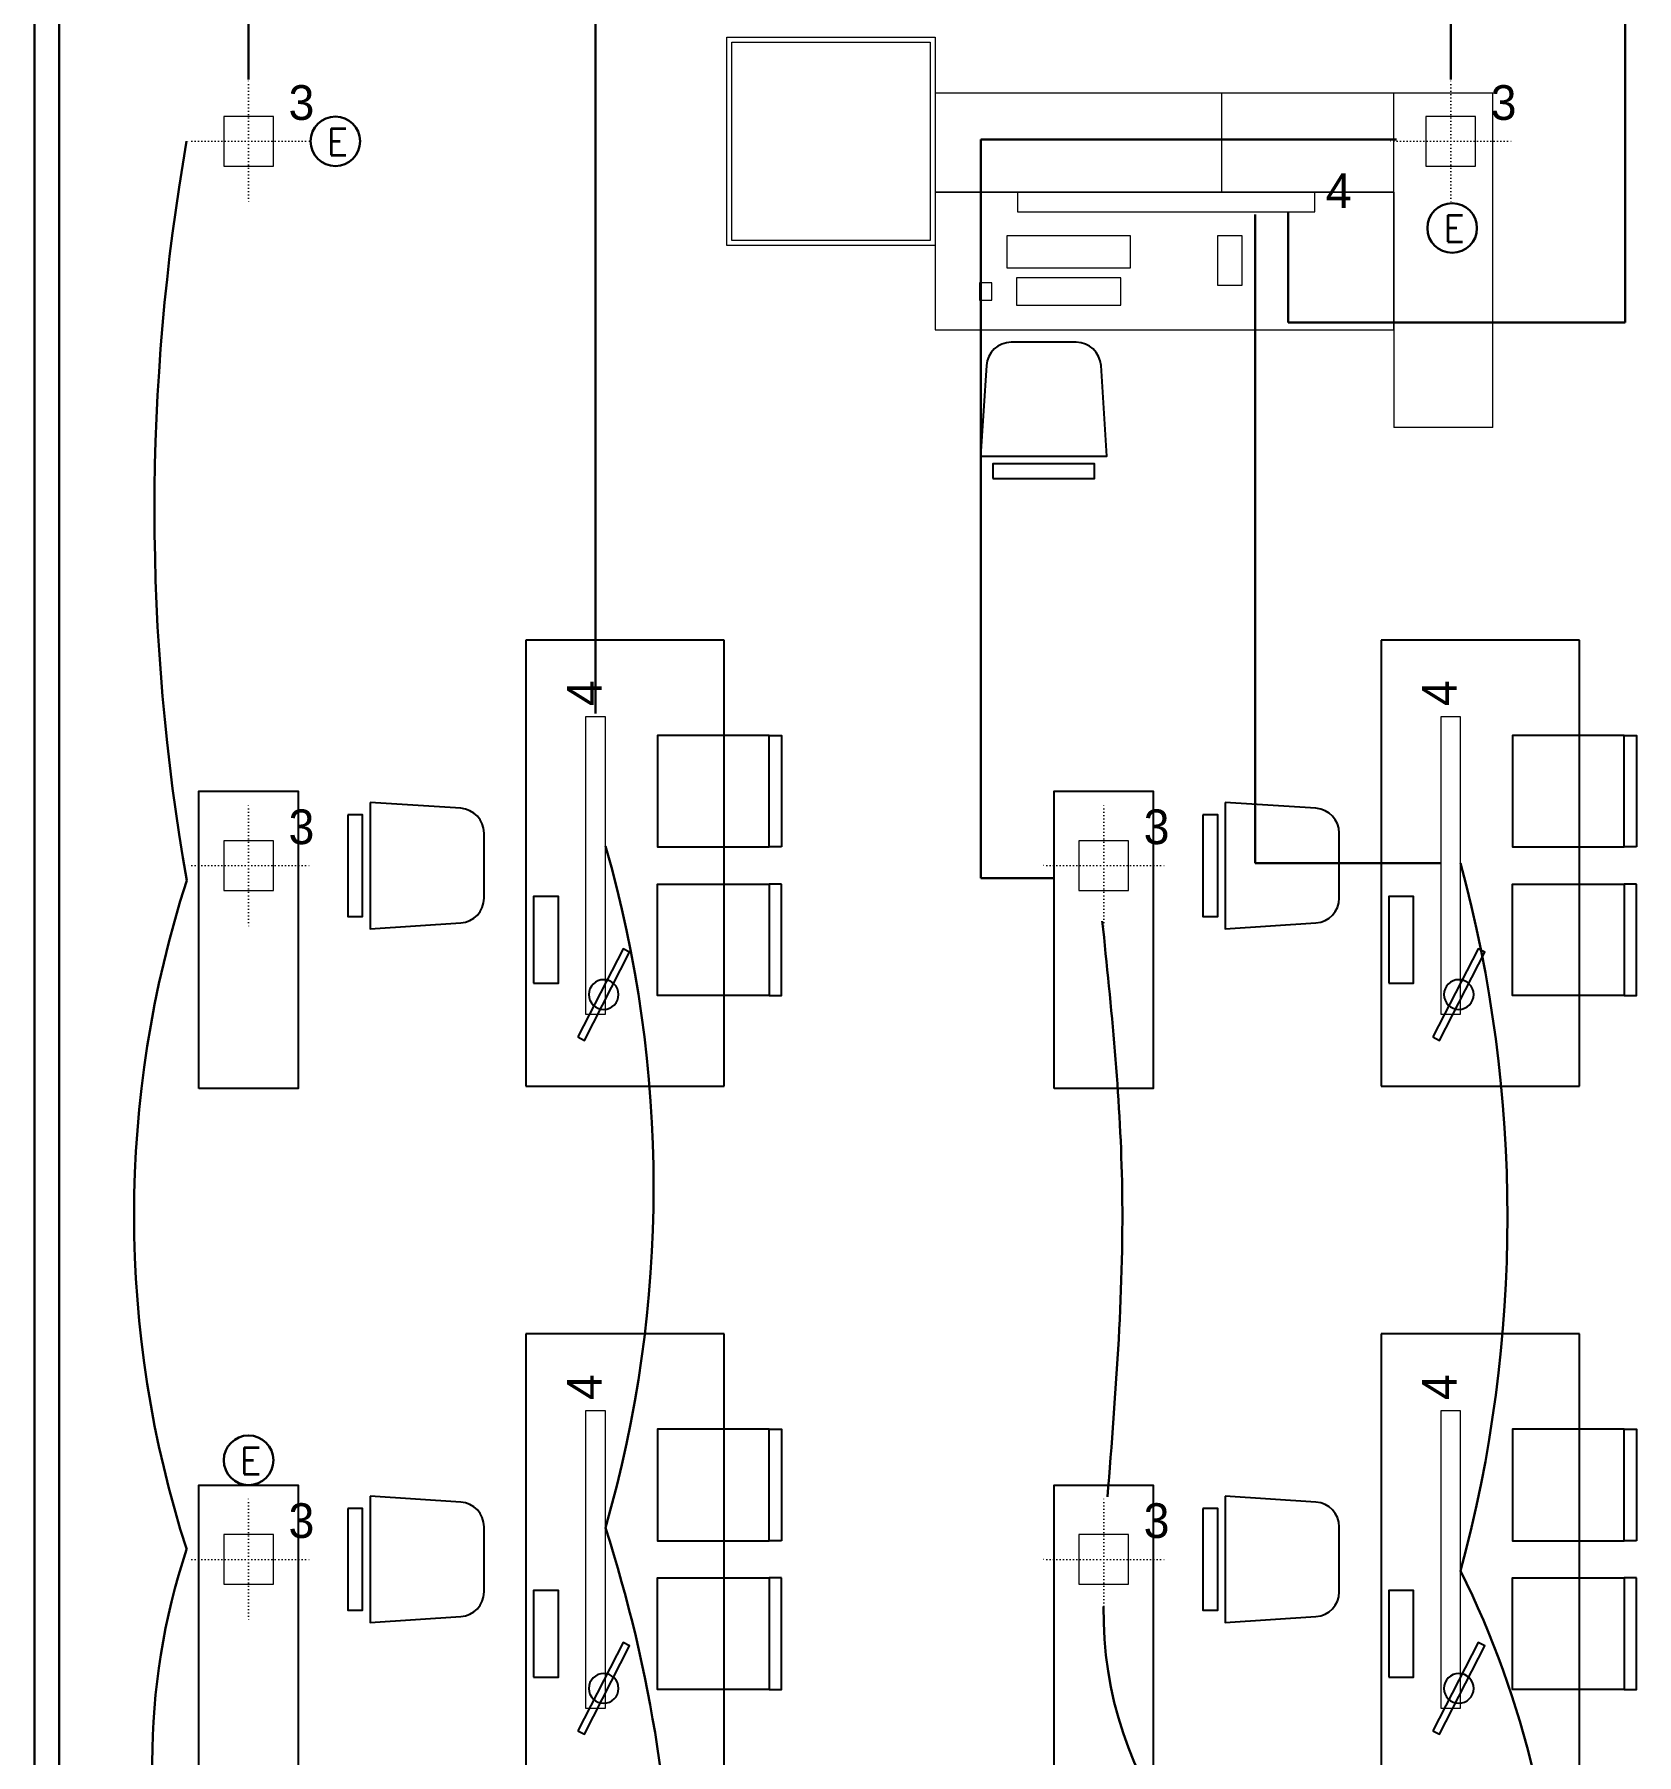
# Model space of a CAD drawing. Extents: x -2012 to 34975, y -1043 to 8321.
# Drawn here: x 17319 to 17966, y 1801 to 2496 of the extents above; entities that cross this region are included whole.
import ezdxf

# ---------------------------------------------------------------- set-up
doc = ezdxf.new("R2010")
doc.units = 0
doc.header["$LTSCALE"] = 25
doc.linetypes.add('DOT2', pattern=[0.125, 0, -0.125])
doc.layers.get('0').update_dxf_attribs({"color": 9, "lineweight": 9})
for name, color, linetype, lineweight in [('01', 9, 'Continuous', 9), ('05', 9, 'Continuous', 9), ('14', 9, 'Continuous', 9), ('31', 9, 'Continuous', 9), ('E-ACİL AYDINLATMA KİTİ', 7, 'Continuous', 30), ('E-KABLO', 7, 'Continuous', 30)]:
    doc.layers.add(name, color=color, linetype=linetype, lineweight=lineweight)
doc.styles.add('E-YAZI', font='txttw.shx')
doc.styles.add('TX-TEXT', font='')
doc.styles.get('TX-TEXT').set_extended_font_data('TrSah Futura Lt BT')

# ---------------------------------------------------------------- blocks, each defined once
blk = doc.blocks.new('p-kolon-80x80-vw')
at = {"layer": '01'}
blk.add_lwpolyline([(-40, -40), (-40, 40), (40, 40), (40, -40)], close=True, dxfattribs=at)
blk = doc.blocks.new('m-çalışma dolap modül')
at = {"lineweight": -3, "ltscale": 0.5}
blk.add_lwpolyline([(0, 40), (120, 40), (120, 0), (0, 0)], close=True, dxfattribs=at)
blk = doc.blocks.new('m-vw-sandalye-02')
at = {"lineweight": -3, "ltscale": 0.5}
for points in [[(-22.5, 0), (-22.5, -5), (22.5, -5), (22.5, 0)], [(-22.5, -5), (22.5, -5), (22.5, -50), (-22.5, -50)]]:
    blk.add_lwpolyline(points, close=True, dxfattribs=at)
blk = doc.blocks.new('m-vw-sandalye')
at = {"lineweight": -3, "ltscale": 0.5}
blk.add_lwpolyline([(-20.5, 0), (20.5, 0), (20.5, -6), (-20.5, -6)], close=True, dxfattribs=at)
blk.add_lwpolyline([(-25.5, -9), (25.5, -9), (23.11, -45.65, -0.395265), (13.13, -55), (-13.13, -55, -0.395265), (-23.11, -45.65)], format="xyb", close=True, dxfattribs=at)
blk = doc.blocks.new('m-vw-çalışma-p-01')
at = {"lineweight": -3, "ltscale": 0.5}
for p, q in [((11.93, 179.03), (91.93, 179.03)), ((11.93, -0.97), (11.93, 179.03)), ((91.93, 179.03), (91.93, -0.97)), ((91.93, -0.97), (11.93, -0.97))]:
    blk.add_line(p, q, dxfattribs=at)
for points in [[(32.8, 159.16), (35.47, 160.53), (53.74, 124.95), (51.08, 123.58)], [(15, 137.5), (25, 137.5), (25, 102.5), (15, 102.5)]]:
    blk.add_lwpolyline(points, close=True, dxfattribs=at)
blk.add_circle((43.27, 142.05), 6, dxfattribs=at)
at = {"lineweight": -3, "ltscale": 0.5, "xscale": -1, "rotation": 270}
blk.add_blockref('m-vw-sandalye-02', (115, 120), dxfattribs=at)
at = {"lineweight": -3, "rotation": 90}
blk.add_blockref('m-vw-sandalye', (-60, 90), dxfattribs=at)
at = {"lineweight": -3, "ltscale": 0.5, "rotation": 270}
blk.add_blockref('m-vw-sandalye-02', (115, 60), dxfattribs=at)
blk = doc.blocks.new('m-vw-bilgisayar-2')
for points in [[(38, 60), (18, 60), (18, 70), (38, 70)], [(10, 21), (21, 21), (21, -21), (10, -21)], [(25, 25), (38, 25), (38, -25), (25, -25)], [(12, -31), (19, -31), (19, -36), (12, -36)]]:
    blk.add_lwpolyline(points, close=True)
blk = doc.blocks.new('p-bur-VW-ayd 4')
at = {"linetype": 'ByBlock'}
blk.add_lwpolyline([(-60, -11.5), (60, -11.5), (60, -3.5), (-60, -3.5), (-60, -11.5)], close=True, dxfattribs=at)
at = {"insert": (64.34, 4.06), "char_height": 14, "width": 14.596, "attachment_point": 1, "style": 'TX-TEXT'}
blk.add_mtext('4', dxfattribs=at)
blk = doc.blocks.new('p-bur-vw- aydınlatma 3')
at = {"linetype": 'DOT2', "ltscale": 0.4}
for q in [(0, 25), (-25, 0), (0, -25), (25, 0)]:
    blk.add_line((0, 0), q, dxfattribs=at)
at = {"linetype": 'ByBlock'}
blk.add_lwpolyline([(0, 10), (-10, 10), (-10, -10), (10, -10), (10, 10), (0, 10)], dxfattribs=at)
at = {"insert": (16.13, 22.65), "char_height": 14, "width": 14.596, "attachment_point": 1, "style": 'TX-TEXT'}
blk.add_mtext('3', dxfattribs=at)
blk = doc.blocks.new('100_ACİL AYDINLATMA KİTİ')
at = {"layer": 'E-ACİL AYDINLATMA KİTİ', "color": 3}
blk.add_circle((0, 0), 1.251, dxfattribs=at)
at = {"layer": 'E-ACİL AYDINLATMA KİTİ', "color": 3, "style": 'E-YAZI'}
blk.add_text('E', height=1.34, dxfattribs=at).set_placement((-0.448, -0.694))

msp = doc.modelspace()

# ---------------------------------------------------------------- linework, layer by layer
at = {"layer": '05'}
for p, q in [((17798.45, 2431.99), (17798.45, 2471.99)), ((17867.84, 2431.99), (17867.84, 2471.99)), ((17907.84, 2336.99), (17867.84, 2336.99))]:
    msp.add_line(p, q, dxfattribs=at)
msp.add_lwpolyline([(17907.84, 2336.99), (17907.84, 2471.99), (17682.84, 2471.99), (17682.84, 2431.99), (17867.84, 2431.99), (17867.84, 2336.99)], dxfattribs=at)
msp.add_lwpolyline([(17682.84, 2431.99), (17682.84, 2376.39), (17867.84, 2376.39), (17867.84, 2431.99)], close=True, dxfattribs=at)
at = {"layer": '14'}
msp.add_lwpolyline([(17598.84, 2494.5), (17682.84, 2494.5), (17682.84, 2410.5), (17598.84, 2410.5)], close=True, dxfattribs=at)
at = {"layer": 'E-KABLO', "color": 4}
msp.add_line((17329.41, 936.6), (17329.41, 3139.5), dxfattribs=at)
at = {"layer": 'E-KABLO', "color": 6}
for p, q in [((17319.44, 926.6), (17319.44, 2582.33)), ((17961.23, 2379.4), (17961.23, 2574.83)), ((17405.84, 2477.5), (17405.84, 2567.33)), ((17545.84, 2221.57), (17545.84, 2567.33)), ((17890.84, 2477.5), (17890.84, 2567.33)), ((17868.97, 2453.23), (17701.31, 2453.23)), ((17701.31, 2453.23), (17701.31, 2155.2)), ((17811.98, 2422.91), (17811.98, 2161.18)), ((17825.33, 2424.23), (17825.33, 2379.4)), ((17825.33, 2379.4), (17961.23, 2379.4)), ((17811.98, 2161.18), (17887.18, 2161.18)), ((17701.31, 2155.2), (17730.55, 2155.2))]:
    msp.add_line(p, q, dxfattribs=at)
for centre, radius, start, end in [((18232.14, 2303.43), 864.25, 170.06739, 189.94583), ((17072.53, 2030.53), 496.73, 343.9239, 16.06826), ((17365.42, 2018.36), 548.34, 344.90423, 15.09577), ((17799.66, 2019.16), 440, 162.13372, 197.86628), ((16994.45, 1714.93), 583.23, 342.22553, 17.77447), ((17639.24, 1798.44), 272.26, 161.64482, 198.35518), ((17560.97, 1709.03), 373.09, 333.49081, 26.50919), ((17903.88, 1858.62), 153.07, 179.03995, 255.60827)]:
    msp.add_arc(centre, radius, start, end, dxfattribs=at)
msp.add_spline([(17752.38, 1905.42), (17758.23, 2032.71), (17750.29, 2137.82)], degree=3, dxfattribs=at)

# ---------------------------------------------------------------- block references
msp.add_blockref('p-kolon-80x80-vw', (17640.84, 2452.5))
at = {"layer": '05', "xscale": -1, "rotation": 270}
msp.add_blockref('m-vw-bilgisayar-2', (17736.72, 2376.39), dxfattribs=at)
at = {"layer": '05', "lineweight": -3, "xscale": -1, "rotation": 180}
for name, p in [('m-vw-sandalye', (17726.65, 2316.39)), ('m-vw-çalışma-p-01', (17505.84, 2250.22)), ('m-vw-çalışma-p-01', (17850.84, 2250.22)), ('m-vw-çalışma-p-01', (17505.84, 1970.22)), ('m-vw-çalışma-p-01', (17850.84, 1970.22))]:
    msp.add_blockref(name, p, dxfattribs=at)
at = {"layer": '05', "lineweight": -3, "rotation": 90}
for p in [(17425.84, 2070.22), (17770.84, 2070.22), (17425.84, 1790.22), (17770.84, 1790.22)]:
    msp.add_blockref('m-çalışma dolap modül', p, dxfattribs=at)
at = {"layer": '31', "linetype": 'ByBlock'}
for name, p in [('p-bur-vw- aydınlatma 3', (17405.84, 2452.5)), ('p-bur-vw- aydınlatma 3', (17890.84, 2452.5)), ('p-bur-VW-ayd 4', (17776.08, 2435.49)), ('p-bur-vw- aydınlatma 3', (17405.84, 2160.22)), ('p-bur-vw- aydınlatma 3', (17750.84, 2160.22)), ('p-bur-vw- aydınlatma 3', (17405.84, 1880.22)), ('p-bur-vw- aydınlatma 3', (17750.84, 1880.22))]:
    msp.add_blockref(name, p, dxfattribs=at)
at = {"layer": '31', "linetype": 'ByBlock', "rotation": 90}
for p in [(17538.34, 2160.22), (17883.34, 2160.22), (17538.34, 1880.22), (17883.34, 1880.22)]:
    msp.add_blockref('p-bur-VW-ayd 4', p, dxfattribs=at)
at = {"layer": 'E-ACİL AYDINLATMA KİTİ', "xscale": 8, "yscale": 8, "zscale": 8}
for p in [(17440.85, 2452.5), (17891.43, 2417.51), (17405.84, 1920.23)]:
    msp.add_blockref('100_ACİL AYDINLATMA KİTİ', p, dxfattribs=at)

doc.saveas('drawing.dxf')
